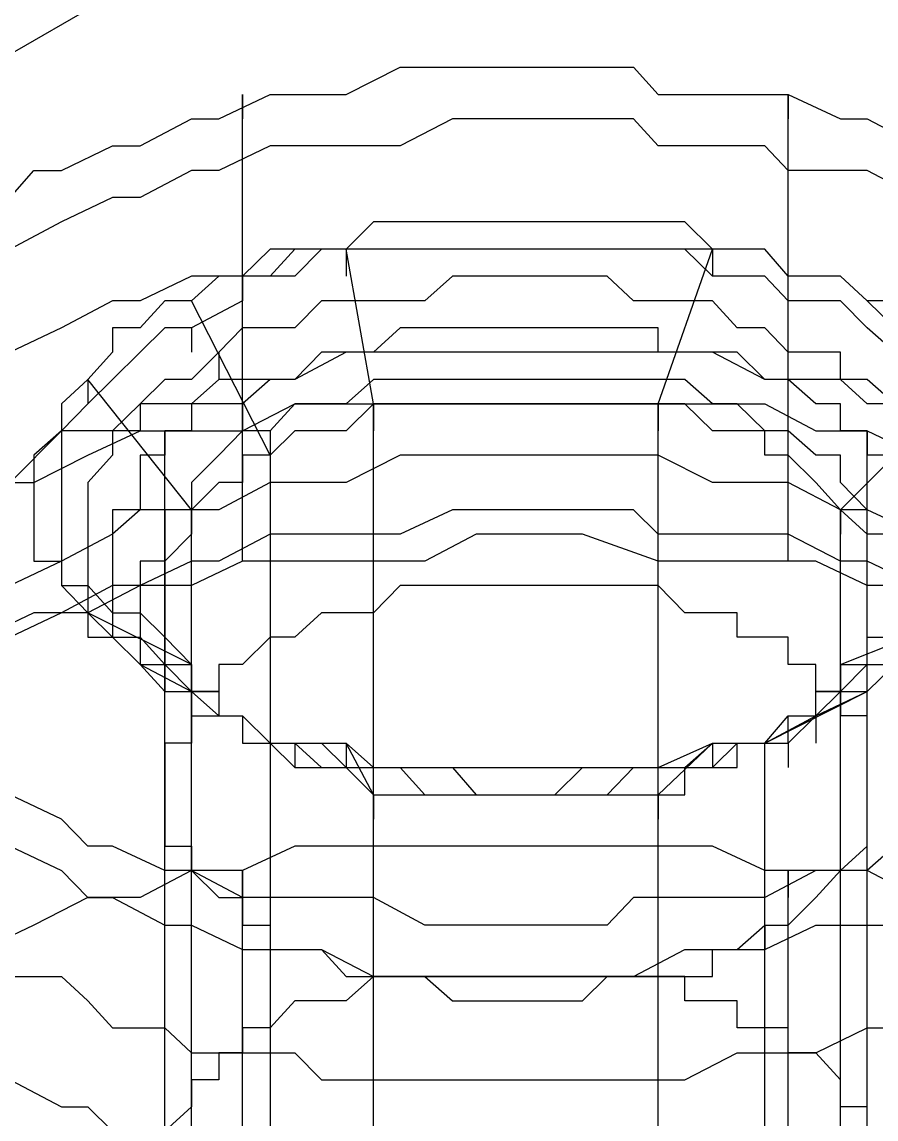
# Model space of a CAD drawing. Header units: millimetres. Extents: x 0 to 2112, y 8 to 1252.
# Drawn here: x 1452.03 to 1460.7, y 535.05 to 546.18 of the extents above; entities that cross this region are included whole.
import ezdxf

# ---------------------------------------------------------------- set-up
doc = ezdxf.new("R2010")
doc.units = ezdxf.units.MM
doc.layers.get('0').update_dxf_attribs({"linetype": 'CONTINUOUS'})

msp = doc.modelspace()

# ---------------------------------------------------------------- linework, layer by layer
at = {"color": 9}
for p, q in [((1445.29, 542.032), (1487.28, 566.279)), ((1445.29, 542.032), (1487.28, 566.279)), ((1455.32, 545.447), (1455.87, 545.723)), ((1455.32, 545.447), (1455.87, 545.723)), ((1455.87, 545.723), (1456.4, 545.723)), ((1455.87, 545.723), (1456.4, 545.723)), ((1456.4, 545.723), (1456.64, 545.723)), ((1456.4, 545.723), (1456.64, 545.723)), ((1456.64, 545.723), (1457.17, 545.723)), ((1456.64, 545.723), (1457.17, 545.723)), ((1457.17, 545.723), (1457.72, 545.723)), ((1457.17, 545.723), (1457.72, 545.723)), ((1457.72, 545.723), (1458.24, 545.723)), ((1457.72, 545.723), (1458.24, 545.723)), ((1458.24, 545.723), (1458.49, 545.447)), ((1458.24, 545.723), (1458.49, 545.447)), ((1454.03, 545.2), (1454.55, 545.447)), ((1454.03, 545.2), (1454.55, 545.447)), ((1454.27, 540.71), (1454.27, 545.447)), ((1454.27, 545.447), (1454.27, 545.2)), ((1454.55, 545.447), (1454.8, 545.447)), ((1454.55, 545.447), (1454.8, 545.447)), ((1454.8, 545.447), (1455.32, 545.447)), ((1454.8, 545.447), (1455.32, 545.447)), ((1458.49, 545.447), (1459.04, 545.447)), ((1458.49, 545.447), (1459.04, 545.447)), ((1459.04, 545.447), (1459.57, 545.447)), ((1459.04, 545.447), (1459.57, 545.447)), ((1459.57, 545.447), (1459.81, 545.447)), ((1459.57, 545.447), (1459.81, 545.447)), ((1459.81, 540.71), (1459.81, 545.447)), ((1459.81, 545.447), (1459.81, 545.2)), ((1459.81, 545.447), (1460.34, 545.2)), ((1459.81, 545.447), (1460.34, 545.2)), ((1453.23, 544.925), (1453.75, 545.2)), ((1453.23, 544.925), (1453.75, 545.2)), ((1453.75, 545.2), (1454.03, 545.2)), ((1453.75, 545.2), (1454.03, 545.2)), ((1456.4, 545.2), (1455.87, 544.925)), ((1456.64, 545.2), (1456.4, 545.2)), ((1457.17, 545.2), (1456.64, 545.2)), ((1457.72, 545.2), (1457.17, 545.2)), ((1458.24, 545.2), (1457.72, 545.2)), ((1458.49, 544.925), (1458.24, 545.2)), ((1460.34, 545.2), (1460.61, 545.2)), ((1460.34, 545.2), (1460.61, 545.2)), ((1460.61, 545.2), (1461.13, 544.925)), ((1460.61, 545.2), (1461.13, 544.925)), ((1452.43, 544.675), (1452.95, 544.925)), ((1452.43, 544.675), (1452.95, 544.925)), ((1452.95, 544.925), (1453.23, 544.925)), ((1452.95, 544.925), (1453.23, 544.925)), ((1454.55, 544.925), (1454.03, 544.675)), ((1454.8, 544.925), (1454.55, 544.925)), ((1455.32, 544.925), (1454.8, 544.925)), ((1455.87, 544.925), (1455.32, 544.925)), ((1459.04, 544.925), (1458.49, 544.925)), ((1459.57, 544.925), (1459.04, 544.925)), ((1459.81, 544.675), (1459.57, 544.925)), ((1451.91, 544.4), (1452.15, 544.675)), ((1451.91, 544.4), (1452.15, 544.675)), ((1452.15, 544.675), (1452.43, 544.675)), ((1452.15, 544.675), (1452.43, 544.675)), ((1453.75, 544.675), (1453.23, 544.4)), ((1454.03, 544.675), (1453.75, 544.675)), ((1460.34, 544.675), (1459.81, 544.675)), ((1460.61, 544.675), (1460.34, 544.675)), ((1461.13, 544.4), (1460.61, 544.675)), ((1452.95, 544.4), (1452.43, 544.153)), ((1453.23, 544.4), (1452.95, 544.4)), ((1452.43, 544.153), (1451.91, 543.877)), ((1455.6, 544.153), (1455.32, 543.877)), ((1455.6, 544.153), (1455.32, 543.877)), ((1455.87, 544.153), (1455.6, 544.153)), ((1455.87, 544.153), (1455.6, 544.153)), ((1456.12, 544.153), (1455.87, 544.153)), ((1456.12, 544.153), (1455.87, 544.153)), ((1456.4, 544.153), (1456.12, 544.153)), ((1456.4, 544.153), (1456.12, 544.153)), ((1456.64, 544.153), (1456.4, 544.153)), ((1456.64, 544.153), (1456.4, 544.153)), ((1456.92, 544.153), (1456.64, 544.153)), ((1456.92, 544.153), (1456.64, 544.153)), ((1457.17, 544.153), (1456.92, 544.153)), ((1457.17, 544.153), (1456.92, 544.153)), ((1457.72, 544.153), (1457.17, 544.153)), ((1457.72, 544.153), (1457.17, 544.153)), ((1457.97, 544.153), (1457.72, 544.153)), ((1457.97, 544.153), (1457.72, 544.153)), ((1458.24, 544.153), (1457.97, 544.153)), ((1458.24, 544.153), (1457.97, 544.153)), ((1458.49, 544.153), (1458.24, 544.153)), ((1458.49, 544.153), (1458.24, 544.153)), ((1458.76, 544.153), (1458.49, 544.153)), ((1458.76, 544.153), (1458.49, 544.153)), ((1459.04, 543.877), (1458.76, 544.153)), ((1459.04, 543.877), (1458.76, 544.153)), ((1454.55, 543.877), (1454.27, 543.602)), ((1454.55, 543.877), (1454.27, 543.602)), ((1454.8, 543.877), (1454.55, 543.602)), ((1454.8, 543.877), (1454.55, 543.877)), ((1454.8, 543.877), (1454.55, 543.877)), ((1455.32, 543.877), (1454.8, 543.877)), ((1455.07, 543.877), (1454.8, 543.877)), ((1455.07, 543.877), (1454.8, 543.602)), ((1455.07, 543.877), (1454.8, 543.877)), ((1455.32, 543.877), (1455.07, 543.877)), ((1455.32, 543.877), (1455.07, 543.877)), ((1455.32, 543.877), (1455.07, 543.877)), ((1455.87, 543.877), (1455.32, 543.877)), ((1455.6, 542.308), (1455.32, 543.877)), ((1455.32, 543.877), (1455.32, 543.602)), ((1455.6, 543.877), (1455.32, 543.877)), ((1456.12, 543.877), (1455.6, 543.877)), ((1456.4, 543.877), (1455.87, 543.877)), ((1456.4, 543.877), (1456.12, 543.877)), ((1456.64, 543.877), (1456.4, 543.877)), ((1456.64, 543.877), (1456.4, 543.877)), ((1457.17, 543.877), (1456.64, 543.877)), ((1456.92, 543.877), (1456.64, 543.877)), ((1457.17, 543.877), (1456.92, 543.877)), ((1457.72, 543.877), (1457.17, 543.877)), ((1457.44, 543.877), (1457.17, 543.877)), ((1457.72, 543.877), (1457.44, 543.877)), ((1458.24, 543.877), (1457.72, 543.877)), ((1457.97, 543.877), (1457.72, 543.877)), ((1458.24, 543.877), (1457.97, 543.877)), ((1458.49, 543.877), (1458.24, 543.877)), ((1458.49, 543.877), (1458.24, 543.877)), ((1459.04, 543.877), (1458.49, 543.877)), ((1458.49, 542.308), (1459.04, 543.877)), ((1458.76, 543.877), (1458.49, 543.877)), ((1459.04, 543.602), (1458.76, 543.877)), ((1459.57, 543.877), (1459.04, 543.877)), ((1459.29, 543.877), (1459.04, 543.877)), ((1459.04, 543.877), (1459.04, 543.602)), ((1459.29, 543.877), (1459.04, 543.877)), ((1459.57, 543.877), (1459.29, 543.877)), ((1459.57, 543.877), (1459.29, 543.877)), ((1459.81, 543.602), (1459.57, 543.877)), ((1459.81, 543.602), (1459.57, 543.877)), ((1459.81, 543.602), (1459.57, 543.877)), ((1453.75, 543.602), (1453.23, 543.352)), ((1454.03, 543.602), (1453.75, 543.602)), ((1454.03, 543.602), (1453.75, 543.352)), ((1454.03, 543.602), (1453.75, 543.352)), ((1454.55, 543.602), (1454.03, 543.602)), ((1454.27, 543.602), (1454.03, 543.602)), ((1454.27, 543.602), (1454.03, 543.602)), ((1454.55, 543.602), (1454.27, 543.602)), ((1454.27, 543.602), (1454.27, 543.352)), ((1454.8, 543.602), (1454.55, 543.602)), ((1456.4, 543.602), (1456.12, 543.352)), ((1456.64, 543.602), (1456.4, 543.602)), ((1456.92, 543.602), (1456.64, 543.602)), ((1457.17, 543.602), (1456.92, 543.602)), ((1457.44, 543.602), (1457.17, 543.602)), ((1457.72, 543.602), (1457.44, 543.602)), ((1457.97, 543.602), (1457.72, 543.602)), ((1458.24, 543.352), (1457.97, 543.602)), ((1459.29, 543.602), (1459.04, 543.602)), ((1459.57, 543.602), (1459.29, 543.602)), ((1459.81, 543.352), (1459.57, 543.602)), ((1460.34, 543.602), (1459.81, 543.602)), ((1460.09, 543.602), (1459.81, 543.602)), ((1460.09, 543.602), (1459.81, 543.602)), ((1460.34, 543.602), (1460.09, 543.602)), ((1460.34, 543.602), (1460.09, 543.602)), ((1460.61, 543.352), (1460.34, 543.602)), ((1460.61, 543.352), (1460.34, 543.602)), ((1460.61, 543.352), (1460.34, 543.602)), ((1452.95, 543.352), (1452.43, 543.077)), ((1453.23, 543.352), (1452.95, 543.352)), ((1453.48, 543.352), (1453.23, 543.077)), ((1453.48, 543.352), (1453.23, 543.077)), ((1453.75, 543.352), (1453.48, 543.352)), ((1453.75, 543.352), (1453.48, 543.352)), ((1454.55, 541.786), (1453.75, 543.352)), ((1454.27, 543.352), (1453.75, 543.077)), ((1454.55, 541.786), (1453.75, 543.352)), ((1455.07, 543.352), (1454.8, 543.077)), ((1455.32, 543.352), (1455.07, 543.352)), ((1455.6, 543.352), (1455.32, 543.352)), ((1455.87, 543.352), (1455.6, 543.352)), ((1456.12, 543.352), (1455.87, 543.352)), ((1458.49, 543.352), (1458.24, 543.352)), ((1458.76, 543.352), (1458.49, 543.352)), ((1459.04, 543.352), (1458.76, 543.352)), ((1459.29, 543.077), (1459.04, 543.352)), ((1460.09, 543.352), (1459.81, 543.352)), ((1460.34, 543.352), (1460.09, 543.352)), ((1460.61, 543.077), (1460.34, 543.352)), ((1461.13, 543.352), (1460.61, 543.352)), ((1460.89, 543.077), (1460.61, 543.352)), ((1460.89, 543.077), (1460.61, 543.352)), ((1452.43, 543.077), (1451.91, 542.83)), ((1453.23, 543.077), (1452.95, 543.077)), ((1452.95, 543.077), (1452.95, 542.83)), ((1453.23, 543.077), (1452.95, 543.077)), ((1452.95, 543.077), (1452.95, 542.83)), ((1453.48, 543.077), (1453.23, 542.83)), ((1453.75, 543.077), (1453.48, 543.077)), ((1453.75, 543.077), (1453.75, 542.83)), ((1454.27, 543.077), (1454.03, 542.83)), ((1454.55, 543.077), (1454.27, 543.077)), ((1454.8, 543.077), (1454.55, 543.077)), ((1455.87, 543.077), (1455.6, 542.83)), ((1456.12, 543.077), (1455.87, 543.077)), ((1456.4, 543.077), (1456.12, 543.077)), ((1456.64, 543.077), (1456.4, 543.077)), ((1456.92, 543.077), (1456.64, 543.077)), ((1457.17, 543.077), (1456.92, 543.077)), ((1457.44, 543.077), (1457.17, 543.077)), ((1457.72, 543.077), (1457.44, 543.077)), ((1457.97, 543.077), (1457.72, 543.077)), ((1458.24, 543.077), (1457.97, 543.077)), ((1458.49, 543.077), (1458.24, 543.077)), ((1458.49, 542.83), (1458.49, 543.077)), ((1459.57, 543.077), (1459.29, 543.077)), ((1459.81, 542.83), (1459.57, 543.077)), ((1459.57, 543.077), (1459.57, 543.077)), ((1460.89, 542.83), (1460.61, 543.077)), ((1460.61, 543.077), (1460.61, 543.077)), ((1452.95, 542.83), (1452.7, 542.555)), ((1452.95, 542.83), (1452.7, 542.555)), ((1453.23, 542.83), (1452.95, 542.555)), ((1453.23, 542.83), (1453.23, 542.83)), ((1454.03, 542.83), (1453.75, 542.555)), ((1454.03, 542.83), (1454.03, 542.555)), ((1455.32, 542.83), (1454.8, 542.555)), ((1455.07, 542.83), (1454.8, 542.555)), ((1455.32, 542.83), (1455.07, 542.83)), ((1455.07, 542.83), (1455.07, 542.83)), ((1455.87, 542.83), (1455.32, 542.83)), ((1455.6, 542.83), (1455.32, 542.83)), ((1456.4, 542.83), (1455.87, 542.83)), ((1456.64, 542.83), (1456.4, 542.83)), ((1457.17, 542.83), (1456.64, 542.83)), ((1457.72, 542.83), (1457.17, 542.83)), ((1458.24, 542.83), (1457.72, 542.83)), ((1458.49, 542.83), (1458.24, 542.83)), ((1459.04, 542.83), (1458.49, 542.83)), ((1458.76, 542.83), (1458.49, 542.83)), ((1459.04, 542.83), (1458.76, 542.83)), ((1459.57, 542.555), (1459.04, 542.83)), ((1459.29, 542.83), (1459.04, 542.83)), ((1459.57, 542.555), (1459.29, 542.83)), ((1460.09, 542.83), (1459.81, 542.83)), ((1460.34, 542.83), (1460.09, 542.83)), ((1460.34, 542.555), (1460.34, 542.83)), ((1452.7, 542.555), (1452.43, 542.308)), ((1452.7, 542.555), (1452.43, 542.308)), ((1452.7, 542.555), (1452.7, 542.555)), ((1453.75, 541.232), (1452.7, 542.555)), ((1452.7, 542.555), (1452.7, 542.308)), ((1452.95, 542.555), (1452.7, 542.308)), ((1452.7, 542.555), (1452.7, 542.555)), ((1452.95, 542.555), (1452.95, 542.555)), ((1453.48, 542.555), (1453.23, 542.308)), ((1453.75, 542.555), (1453.48, 542.555)), ((1453.48, 542.555), (1453.48, 542.555)), ((1454.03, 542.555), (1453.75, 542.308)), ((1454.55, 542.555), (1454.03, 542.555)), ((1454.55, 542.555), (1454.27, 542.308)), ((1454.8, 542.555), (1454.55, 542.555)), ((1454.8, 542.555), (1454.55, 542.555)), ((1455.6, 542.555), (1455.32, 542.308)), ((1455.87, 542.555), (1455.6, 542.555)), ((1456.12, 542.555), (1455.87, 542.555)), ((1455.87, 542.555), (1455.87, 542.555)), ((1456.4, 542.555), (1456.12, 542.555)), ((1456.64, 542.555), (1456.4, 542.555)), ((1456.92, 542.555), (1456.64, 542.555)), ((1457.17, 542.555), (1456.92, 542.555)), ((1457.44, 542.555), (1457.17, 542.555)), ((1457.72, 542.555), (1457.44, 542.555)), ((1457.97, 542.555), (1457.72, 542.555)), ((1457.72, 542.555), (1457.72, 542.555)), ((1458.24, 542.555), (1457.97, 542.555)), ((1458.49, 542.555), (1458.24, 542.555)), ((1458.76, 542.555), (1458.49, 542.555)), ((1459.04, 542.308), (1458.76, 542.555)), ((1459.81, 542.555), (1459.57, 542.555)), ((1459.81, 542.555), (1459.57, 542.555)), ((1460.34, 542.555), (1459.81, 542.555)), ((1460.09, 542.308), (1459.81, 542.555)), ((1459.81, 542.555), (1459.81, 542.555)), ((1460.61, 542.308), (1460.34, 542.555)), ((1460.34, 541.232), (1461.66, 542.555)), ((1460.61, 542.555), (1460.34, 542.555)), ((1460.89, 542.308), (1460.61, 542.555)), ((1452.43, 542.308), (1452.43, 542.308)), ((1452.43, 542.308), (1452.43, 542.032)), ((1452.7, 542.308), (1452.43, 542.032)), ((1452.43, 542.308), (1452.43, 542.308)), ((1452.43, 542.308), (1452.43, 542.032)), ((1452.7, 542.308), (1452.7, 542.308)), ((1453.23, 542.308), (1452.95, 542.032)), ((1453.75, 542.308), (1453.23, 542.308)), ((1453.23, 542.308), (1453.23, 542.032)), ((1454.03, 542.308), (1453.75, 542.308)), ((1453.75, 542.308), (1453.75, 542.032)), ((1454.27, 542.308), (1454.03, 542.308)), ((1454.27, 542.032), (1454.8, 542.308)), ((1454.27, 542.032), (1454.8, 542.308)), ((1454.27, 542.308), (1454.27, 542.032)), ((1454.8, 542.308), (1454.55, 542.032)), ((1454.8, 542.308), (1455.6, 542.308)), ((1454.8, 542.308), (1455.6, 542.308)), ((1455.07, 542.308), (1454.8, 542.308)), ((1455.32, 542.308), (1455.07, 542.308)), ((1455.07, 542.308), (1455.07, 542.308)), ((1455.6, 542.308), (1455.32, 542.032)), ((1455.6, 542.308), (1455.32, 542.032)), ((1455.6, 542.308), (1456.12, 542.308)), ((1455.6, 542.308), (1456.12, 542.308)), ((1455.87, 542.308), (1455.6, 542.308)), ((1455.6, 542.308), (1455.6, 542.308)), ((1455.6, 526.768), (1455.6, 542.308)), ((1455.6, 542.308), (1455.6, 542.032)), ((1455.87, 542.308), (1455.6, 542.308)), ((1455.6, 542.308), (1455.6, 542.308)), ((1456.12, 542.308), (1455.87, 542.308)), ((1456.12, 542.308), (1455.87, 542.308)), ((1456.12, 542.308), (1456.64, 542.308)), ((1456.12, 542.308), (1456.64, 542.308)), ((1456.4, 542.308), (1456.12, 542.308)), ((1456.4, 542.308), (1456.12, 542.308)), ((1456.64, 542.308), (1456.4, 542.308)), ((1456.64, 542.308), (1456.4, 542.308)), ((1456.64, 542.308), (1457.17, 542.308)), ((1456.64, 542.308), (1457.17, 542.308)), ((1456.92, 542.308), (1456.64, 542.308)), ((1456.92, 542.308), (1456.64, 542.308)), ((1457.17, 542.308), (1456.92, 542.308)), ((1456.92, 542.308), (1456.92, 542.308)), ((1457.17, 542.308), (1456.92, 542.308)), ((1456.92, 542.308), (1456.92, 542.308)), ((1457.17, 542.308), (1457.72, 542.308)), ((1457.17, 542.308), (1457.72, 542.308)), ((1457.44, 542.308), (1457.17, 542.308)), ((1457.44, 542.308), (1457.17, 542.308)), ((1457.72, 542.308), (1457.44, 542.308)), ((1457.72, 542.308), (1457.44, 542.308)), ((1457.72, 542.308), (1458.49, 542.308)), ((1457.72, 542.308), (1458.49, 542.308)), ((1457.97, 542.308), (1457.72, 542.308)), ((1457.97, 542.308), (1457.72, 542.308)), ((1458.24, 542.308), (1457.97, 542.308)), ((1458.24, 542.308), (1457.97, 542.308)), ((1458.49, 542.308), (1458.24, 542.308)), ((1458.24, 542.308), (1458.24, 542.308)), ((1458.49, 542.308), (1458.24, 542.308)), ((1458.24, 542.308), (1458.24, 542.308)), ((1458.49, 542.308), (1459.04, 542.308)), ((1458.49, 542.308), (1459.04, 542.308)), ((1458.76, 542.308), (1458.49, 542.308)), ((1458.49, 526.768), (1458.49, 542.308)), ((1458.49, 542.308), (1458.49, 542.032)), ((1458.76, 542.308), (1458.49, 542.308)), ((1459.04, 542.032), (1458.76, 542.308)), ((1459.04, 542.032), (1458.76, 542.308)), ((1459.04, 542.308), (1459.57, 542.308)), ((1459.04, 542.308), (1459.57, 542.308)), ((1459.29, 542.308), (1459.04, 542.308)), ((1459.04, 542.308), (1459.04, 542.308)), ((1459.57, 542.032), (1459.29, 542.308)), ((1459.57, 542.308), (1460.09, 542.032)), ((1459.57, 542.308), (1460.09, 542.032)), ((1460.34, 542.308), (1460.09, 542.308)), ((1460.34, 542.032), (1460.34, 542.308)), ((1461.13, 542.308), (1460.61, 542.308)), ((1452.43, 542.032), (1451.91, 541.507)), ((1452.43, 542.032), (1452.15, 541.786)), ((1452.43, 542.032), (1452.15, 541.786)), ((1452.95, 542.032), (1452.43, 542.032)), ((1452.43, 542.032), (1452.43, 541.786)), ((1452.7, 541.786), (1453.23, 542.032)), ((1452.7, 541.786), (1453.23, 542.032)), ((1453.23, 542.032), (1452.95, 542.032)), ((1452.95, 542.032), (1452.95, 541.786)), ((1453.23, 542.032), (1453.75, 542.032)), ((1453.23, 542.032), (1453.75, 542.032)), ((1453.48, 529.907), (1453.48, 542.032)), ((1453.48, 542.032), (1453.48, 541.786)), ((1453.75, 542.032), (1453.48, 542.032)), ((1453.48, 542.032), (1453.48, 541.786)), ((1453.75, 542.032), (1454.27, 542.032)), ((1453.75, 542.032), (1454.27, 542.032)), ((1454.27, 542.032), (1454.03, 541.786)), ((1454.55, 542.032), (1454.27, 542.032)), ((1454.55, 542.032), (1454.55, 541.786)), ((1454.8, 542.032), (1454.55, 541.786)), ((1454.8, 542.032), (1454.55, 541.786)), ((1455.07, 542.032), (1454.8, 542.032)), ((1455.07, 542.032), (1454.8, 542.032)), ((1455.32, 542.032), (1455.07, 542.032)), ((1455.07, 542.032), (1455.07, 542.032)), ((1455.32, 542.032), (1455.07, 542.032)), ((1455.07, 542.032), (1455.07, 542.032)), ((1459.29, 542.032), (1459.04, 542.032)), ((1459.04, 542.032), (1459.04, 542.032)), ((1459.29, 542.032), (1459.04, 542.032)), ((1459.04, 542.032), (1459.04, 542.032)), ((1459.57, 542.032), (1459.29, 542.032)), ((1459.57, 542.032), (1459.29, 542.032)), ((1459.81, 542.032), (1459.57, 542.032)), ((1459.57, 542.032), (1459.57, 542.032)), ((1459.57, 541.786), (1459.57, 542.032)), ((1459.57, 541.786), (1459.57, 542.032)), ((1460.09, 541.786), (1459.81, 542.032)), ((1460.09, 542.032), (1460.61, 542.032)), ((1460.09, 542.032), (1460.61, 542.032)), ((1460.61, 542.032), (1460.34, 542.032)), ((1460.61, 529.907), (1460.61, 542.032)), ((1460.61, 542.032), (1460.61, 541.786)), ((1460.61, 542.032), (1461.13, 541.786)), ((1460.61, 542.032), (1461.13, 541.786)), ((1460.61, 541.786), (1460.61, 542.032)), ((1452.15, 541.507), (1452.7, 541.786)), ((1452.15, 541.507), (1452.7, 541.786)), ((1452.15, 541.786), (1452.15, 541.786)), ((1452.15, 541.786), (1452.15, 541.507)), ((1452.15, 541.786), (1452.15, 541.786)), ((1452.15, 541.786), (1452.15, 541.507)), ((1452.43, 541.786), (1452.43, 541.786)), ((1452.43, 541.786), (1452.43, 541.507)), ((1452.95, 541.786), (1452.7, 541.507)), ((1452.95, 541.786), (1452.95, 541.786)), ((1453.48, 541.786), (1453.23, 541.786)), ((1453.23, 541.786), (1453.23, 541.507)), ((1454.03, 541.786), (1453.75, 541.507)), ((1454.03, 541.786), (1454.03, 541.786)), ((1454.55, 541.786), (1454.27, 541.786)), ((1454.27, 541.786), (1454.27, 541.507)), ((1454.55, 541.786), (1454.27, 541.786)), ((1454.27, 541.786), (1454.27, 541.507)), ((1454.55, 541.786), (1454.55, 526.217)), ((1454.55, 541.786), (1454.55, 526.217)), ((1455.87, 541.786), (1455.32, 541.507)), ((1456.4, 541.786), (1455.87, 541.786)), ((1456.64, 541.786), (1456.4, 541.786)), ((1457.17, 541.786), (1456.64, 541.786)), ((1457.72, 541.786), (1457.17, 541.786)), ((1458.24, 541.786), (1457.72, 541.786)), ((1458.49, 541.786), (1458.24, 541.786)), ((1459.04, 541.507), (1458.49, 541.786)), ((1459.81, 541.786), (1459.57, 541.786)), ((1459.81, 541.786), (1459.57, 541.786)), ((1460.09, 541.507), (1459.81, 541.786)), ((1460.09, 541.507), (1459.81, 541.786)), ((1460.34, 541.786), (1460.09, 541.786)), ((1460.09, 541.786), (1460.09, 541.786)), ((1460.34, 541.507), (1460.34, 541.786)), ((1460.89, 541.786), (1460.61, 541.786)), ((1451.63, 541.507), (1452.15, 541.507)), ((1451.63, 541.507), (1452.15, 541.507)), ((1452.15, 541.507), (1452.15, 541.232)), ((1452.15, 541.507), (1452.15, 541.232)), ((1452.43, 541.507), (1452.43, 541.507)), ((1452.43, 541.507), (1452.43, 541.232)), ((1452.7, 541.507), (1452.7, 541.507)), ((1452.7, 541.507), (1452.7, 541.232)), ((1453.23, 541.507), (1453.23, 541.507)), ((1453.23, 541.507), (1453.23, 541.232)), ((1453.75, 541.507), (1453.75, 541.507)), ((1453.75, 541.507), (1453.75, 541.232)), ((1454.03, 541.507), (1453.75, 541.232)), ((1454.03, 541.507), (1453.75, 541.232)), ((1454.55, 541.507), (1454.03, 541.232)), ((1454.27, 541.507), (1454.03, 541.507)), ((1454.03, 541.507), (1454.03, 541.507)), ((1454.27, 541.507), (1454.03, 541.507)), ((1454.03, 541.507), (1454.03, 541.507)), ((1454.8, 541.507), (1454.55, 541.507)), ((1455.32, 541.507), (1454.8, 541.507)), ((1459.57, 541.507), (1459.04, 541.507)), ((1459.81, 541.507), (1459.57, 541.507)), ((1460.34, 541.232), (1459.81, 541.507)), ((1460.34, 541.232), (1460.09, 541.507)), ((1460.09, 541.507), (1460.09, 541.507)), ((1460.34, 541.232), (1460.09, 541.507)), ((1460.09, 541.507), (1460.09, 541.507)), ((1460.61, 541.232), (1460.34, 541.507)), ((1460.34, 541.507), (1460.34, 541.507)), ((1452.15, 541.232), (1452.15, 541.232)), ((1452.15, 541.232), (1452.15, 540.985)), ((1452.15, 541.232), (1452.15, 541.232)), ((1452.15, 541.232), (1452.15, 540.985)), ((1452.43, 541.232), (1452.43, 540.985)), ((1452.7, 541.232), (1452.7, 541.232)), ((1452.7, 541.232), (1452.7, 540.985)), ((1453.23, 541.232), (1452.95, 540.985)), ((1453.23, 541.232), (1452.95, 541.232)), ((1452.95, 541.232), (1452.95, 540.985)), ((1453.75, 541.232), (1453.23, 541.232)), ((1453.75, 541.232), (1453.48, 541.232)), ((1453.48, 541.232), (1453.48, 540.985)), ((1454.03, 541.232), (1453.75, 541.232)), ((1453.75, 541.232), (1453.75, 541.232)), ((1453.75, 541.232), (1453.75, 540.985)), ((1453.75, 525.445), (1453.75, 541.232)), ((1453.75, 541.232), (1453.75, 540.985)), ((1453.75, 541.232), (1453.75, 541.232)), ((1453.75, 541.232), (1453.75, 540.985)), ((1456.4, 541.232), (1455.87, 540.985)), ((1456.4, 541.232), (1455.87, 540.985)), ((1456.64, 541.232), (1456.4, 541.232)), ((1456.64, 541.232), (1456.4, 541.232)), ((1457.17, 541.232), (1456.64, 541.232)), ((1457.17, 541.232), (1456.64, 541.232)), ((1457.72, 541.232), (1457.17, 541.232)), ((1457.72, 541.232), (1457.17, 541.232)), ((1458.24, 541.232), (1457.72, 541.232)), ((1458.24, 541.232), (1457.72, 541.232)), ((1458.49, 540.985), (1458.24, 541.232)), ((1458.49, 540.985), (1458.24, 541.232)), ((1460.61, 541.232), (1460.34, 541.232)), ((1460.61, 540.985), (1460.34, 541.232)), ((1460.34, 541.232), (1460.34, 541.232)), ((1460.34, 541.232), (1460.34, 541.232)), ((1460.34, 525.445), (1460.34, 541.232)), ((1460.34, 541.232), (1460.34, 540.985)), ((1460.61, 540.985), (1460.34, 541.232)), ((1460.34, 541.232), (1460.34, 541.232)), ((1460.34, 541.232), (1460.34, 541.232)), ((1461.13, 540.985), (1460.61, 541.232)), ((1460.61, 540.985), (1460.61, 541.232)), ((1460.61, 541.232), (1460.61, 541.232)), ((1452.15, 540.985), (1452.15, 540.71)), ((1452.15, 540.985), (1452.15, 540.71)), ((1452.95, 540.985), (1452.43, 540.71)), ((1452.43, 540.985), (1452.43, 540.985)), ((1452.43, 540.985), (1452.43, 540.71)), ((1452.7, 540.985), (1452.7, 540.71)), ((1452.95, 540.985), (1452.95, 540.71)), ((1453.48, 540.985), (1453.48, 540.985)), ((1453.48, 540.985), (1453.48, 540.71)), ((1453.75, 540.985), (1453.48, 540.71)), ((1453.75, 540.985), (1453.48, 540.71)), ((1453.75, 540.985), (1453.75, 540.985)), ((1453.75, 540.985), (1453.75, 540.985)), ((1454.55, 540.985), (1454.03, 540.71)), ((1454.55, 540.985), (1454.03, 540.71)), ((1454.8, 540.985), (1454.55, 540.985)), ((1454.8, 540.985), (1454.55, 540.985)), ((1455.32, 540.985), (1454.8, 540.985)), ((1455.32, 540.985), (1454.8, 540.985)), ((1455.87, 540.985), (1455.32, 540.985)), ((1455.87, 540.985), (1455.32, 540.985)), ((1456.64, 540.985), (1456.12, 540.71)), ((1457.17, 540.985), (1456.64, 540.985)), ((1457.72, 540.985), (1457.17, 540.985)), ((1458.49, 540.71), (1457.72, 540.985)), ((1459.04, 540.985), (1458.49, 540.985)), ((1459.04, 540.985), (1458.49, 540.985)), ((1459.57, 540.985), (1459.04, 540.985)), ((1459.57, 540.985), (1459.04, 540.985)), ((1459.81, 540.985), (1459.57, 540.985)), ((1459.81, 540.985), (1459.57, 540.985)), ((1460.34, 540.71), (1459.81, 540.985)), ((1460.34, 540.71), (1459.81, 540.985)), ((1460.89, 540.985), (1460.61, 540.985)), ((1460.61, 540.71), (1460.61, 540.985)), ((1460.61, 540.985), (1460.61, 540.985)), ((1460.61, 540.71), (1460.61, 540.985)), ((1460.61, 540.985), (1460.61, 540.985)), ((1452.43, 540.71), (1451.91, 540.463)), ((1452.15, 540.71), (1452.43, 540.71)), ((1452.15, 540.71), (1452.43, 540.71)), ((1452.43, 540.71), (1452.43, 540.463)), ((1452.43, 540.71), (1452.43, 540.463)), ((1452.43, 540.71), (1452.43, 540.463)), ((1452.7, 540.71), (1452.7, 540.71)), ((1452.7, 540.71), (1452.7, 540.463)), ((1452.95, 540.71), (1452.95, 540.71)), ((1452.95, 540.71), (1452.95, 540.463)), ((1453.75, 540.71), (1453.23, 540.463)), ((1453.75, 540.71), (1453.23, 540.463)), ((1453.48, 540.71), (1453.23, 540.71)), ((1453.23, 540.71), (1453.23, 540.463)), ((1453.48, 540.71), (1453.48, 540.71)), ((1453.48, 540.71), (1453.48, 540.463)), ((1453.48, 540.71), (1453.48, 540.71)), ((1453.48, 540.71), (1453.48, 540.463)), ((1454.27, 540.71), (1453.75, 540.463)), ((1454.03, 540.71), (1453.75, 540.71)), ((1454.03, 540.71), (1453.75, 540.71)), ((1454.8, 540.71), (1454.27, 540.71)), ((1455.6, 540.71), (1454.8, 540.71)), ((1456.12, 540.71), (1455.6, 540.71)), ((1459.04, 540.71), (1458.49, 540.71)), ((1459.57, 540.71), (1459.04, 540.71)), ((1460.09, 540.71), (1459.57, 540.71)), ((1460.61, 540.463), (1460.09, 540.71)), ((1460.61, 540.71), (1460.34, 540.71)), ((1460.61, 540.71), (1460.34, 540.71)), ((1461.13, 540.463), (1460.61, 540.71)), ((1461.13, 540.463), (1460.61, 540.71)), ((1460.61, 540.463), (1460.61, 540.71)), ((1460.61, 540.71), (1460.61, 540.71)), ((1460.61, 540.463), (1460.61, 540.71)), ((1460.61, 540.71), (1460.61, 540.71)), ((1452.95, 540.463), (1452.43, 540.184)), ((1452.95, 540.463), (1452.43, 540.184)), ((1452.43, 540.463), (1452.43, 540.463)), ((1452.43, 540.463), (1452.7, 540.184)), ((1452.43, 540.463), (1452.7, 540.463)), ((1452.43, 540.463), (1452.43, 540.463)), ((1452.43, 540.463), (1452.7, 540.184)), ((1453.23, 540.463), (1452.7, 540.184)), ((1452.7, 540.463), (1452.7, 540.463)), ((1452.7, 540.463), (1452.95, 540.184)), ((1452.7, 540.463), (1452.7, 540.184)), ((1453.23, 540.463), (1452.95, 540.463)), ((1453.23, 540.463), (1452.95, 540.463)), ((1452.95, 540.463), (1452.95, 540.463)), ((1452.95, 540.463), (1452.95, 540.184)), ((1453.75, 540.463), (1453.23, 540.463)), ((1453.23, 540.463), (1453.23, 540.463)), ((1453.23, 540.463), (1453.23, 540.184)), ((1453.48, 540.463), (1453.48, 540.463)), ((1453.48, 540.463), (1453.48, 540.184)), ((1453.48, 540.463), (1453.48, 540.463)), ((1453.48, 540.463), (1453.48, 540.184)), ((1455.87, 540.463), (1455.6, 540.184)), ((1456.12, 540.463), (1455.87, 540.463)), ((1456.4, 540.463), (1456.12, 540.463)), ((1456.12, 540.463), (1456.12, 540.463)), ((1456.64, 540.463), (1456.4, 540.463)), ((1456.92, 540.463), (1456.64, 540.463)), ((1457.17, 540.463), (1456.92, 540.463)), ((1457.44, 540.463), (1457.17, 540.463)), ((1457.72, 540.463), (1457.44, 540.463)), ((1457.44, 540.463), (1457.44, 540.463)), ((1457.97, 540.463), (1457.72, 540.463)), ((1458.24, 540.463), (1457.97, 540.463)), ((1458.49, 540.463), (1458.24, 540.463)), ((1458.76, 540.184), (1458.49, 540.463)), ((1461.13, 540.463), (1460.61, 540.463)), ((1460.61, 540.184), (1460.61, 540.463)), ((1460.61, 540.463), (1460.61, 540.463)), ((1460.61, 540.184), (1460.61, 540.463)), ((1460.61, 540.463), (1460.61, 540.463)), ((1452.15, 540.184), (1451.63, 539.937)), ((1452.43, 540.184), (1451.91, 539.937)), ((1452.43, 540.184), (1451.91, 539.937)), ((1452.7, 540.184), (1452.15, 540.184)), ((1452.7, 540.184), (1452.7, 539.937)), ((1453.75, 539.662), (1452.7, 540.184)), ((1452.7, 540.184), (1452.7, 539.937)), ((1452.7, 540.184), (1452.7, 540.184)), ((1452.7, 540.184), (1452.95, 539.937)), ((1452.7, 540.184), (1452.7, 539.937)), ((1452.95, 540.184), (1453.23, 540.184)), ((1452.95, 540.184), (1452.95, 539.937)), ((1453.23, 540.184), (1453.23, 540.184)), ((1453.23, 540.184), (1453.48, 539.937)), ((1453.23, 540.184), (1453.23, 539.937)), ((1453.48, 540.184), (1453.48, 540.184)), ((1453.48, 540.184), (1453.48, 540.184)), ((1453.48, 540.184), (1453.48, 539.937)), ((1453.48, 540.184), (1453.48, 540.184)), ((1453.48, 540.184), (1453.48, 540.184)), ((1453.48, 540.184), (1453.48, 539.937)), ((1455.07, 540.184), (1454.8, 539.937)), ((1455.32, 540.184), (1455.07, 540.184)), ((1455.6, 540.184), (1455.32, 540.184)), ((1455.32, 540.184), (1455.32, 540.184)), ((1459.04, 540.184), (1458.76, 540.184)), ((1458.76, 540.184), (1458.76, 540.184)), ((1459.29, 540.184), (1459.04, 540.184)), ((1459.29, 539.937), (1459.29, 540.184)), ((1460.34, 539.662), (1461.66, 540.184)), ((1460.61, 539.937), (1460.61, 540.184)), ((1460.61, 540.184), (1460.61, 540.184)), ((1460.61, 539.937), (1460.61, 540.184)), ((1460.61, 540.184), (1460.61, 540.184)), ((1452.7, 539.937), (1452.95, 539.937)), ((1452.7, 539.937), (1452.95, 539.937)), ((1452.95, 539.937), (1453.23, 539.662)), ((1452.95, 539.937), (1453.23, 539.937)), ((1452.95, 539.937), (1453.23, 539.662)), ((1452.95, 539.937), (1453.23, 539.662)), ((1453.23, 539.937), (1453.23, 539.937)), ((1453.23, 539.937), (1453.48, 539.662)), ((1453.23, 539.937), (1453.23, 539.662)), ((1453.48, 539.937), (1453.48, 539.937)), ((1453.48, 539.937), (1453.48, 539.662)), ((1453.48, 539.937), (1453.48, 539.937)), ((1453.48, 539.937), (1453.75, 539.662)), ((1453.48, 539.937), (1453.48, 539.937)), ((1453.48, 539.937), (1453.75, 539.662)), ((1454.55, 539.937), (1454.27, 539.662)), ((1454.8, 539.937), (1454.55, 539.937)), ((1454.55, 539.937), (1454.55, 539.662)), ((1459.57, 539.937), (1459.29, 539.937)), ((1459.81, 539.937), (1459.57, 539.937)), ((1459.81, 539.662), (1459.81, 539.937)), ((1460.61, 539.662), (1460.61, 539.937)), ((1460.61, 539.937), (1460.89, 539.937)), ((1460.61, 539.662), (1460.61, 539.937)), ((1460.61, 539.937), (1460.61, 539.937)), ((1460.61, 539.662), (1460.61, 539.937)), ((1460.61, 539.937), (1460.61, 539.937)), ((1453.23, 539.662), (1453.23, 539.662)), ((1453.23, 539.662), (1453.75, 539.387)), ((1453.23, 539.662), (1453.48, 539.662)), ((1453.23, 539.662), (1453.23, 539.662)), ((1453.23, 539.662), (1453.48, 539.387)), ((1453.23, 539.662), (1453.23, 539.662)), ((1453.23, 539.662), (1453.75, 539.387)), ((1453.48, 539.662), (1453.48, 539.662)), ((1453.48, 539.662), (1453.75, 539.662)), ((1453.48, 539.662), (1453.48, 539.662)), ((1453.48, 539.662), (1453.75, 539.387)), ((1453.48, 539.662), (1453.48, 539.387)), ((1453.75, 539.662), (1453.75, 539.387)), ((1453.75, 539.662), (1453.75, 539.662)), ((1453.75, 539.662), (1453.75, 539.387)), ((1453.75, 523.847), (1453.75, 539.662)), ((1453.75, 539.662), (1453.75, 539.387)), ((1453.75, 539.662), (1453.75, 539.662)), ((1453.75, 539.662), (1453.75, 539.387)), ((1454.27, 539.662), (1454.03, 539.662)), ((1454.03, 539.662), (1454.03, 539.387)), ((1454.27, 539.662), (1454.27, 539.662)), ((1460.09, 539.662), (1459.81, 539.662)), ((1460.09, 539.387), (1460.09, 539.662)), ((1460.34, 539.387), (1460.61, 539.662)), ((1460.34, 539.387), (1460.34, 539.662)), ((1460.34, 539.662), (1460.61, 539.662)), ((1460.34, 523.847), (1460.34, 539.662)), ((1460.34, 539.662), (1460.34, 539.387)), ((1460.34, 539.387), (1460.34, 539.662)), ((1460.34, 539.662), (1460.61, 539.662)), ((1460.61, 539.387), (1460.89, 539.662)), ((1460.61, 539.662), (1460.61, 539.662)), ((1460.61, 539.387), (1460.61, 539.662)), ((1460.61, 539.662), (1460.89, 539.662)), ((1460.61, 539.387), (1460.61, 539.662)), ((1460.61, 539.662), (1460.89, 539.662)), ((1460.61, 539.387), (1460.89, 539.662)), ((1460.61, 539.387), (1460.89, 539.662)), ((1453.48, 539.387), (1453.75, 539.387)), ((1453.48, 539.387), (1453.75, 539.387)), ((1453.75, 539.387), (1453.75, 539.387)), ((1453.75, 539.387), (1454.03, 539.14)), ((1453.75, 539.387), (1454.03, 539.387)), ((1453.75, 539.387), (1453.75, 539.387)), ((1453.75, 539.387), (1454.03, 539.14)), ((1453.75, 539.387), (1453.75, 539.14)), ((1453.75, 539.387), (1453.75, 539.387)), ((1453.75, 539.387), (1454.03, 539.14)), ((1453.75, 539.387), (1453.75, 539.387)), ((1453.75, 539.387), (1454.03, 539.14)), ((1453.75, 539.387), (1454.03, 539.387)), ((1454.03, 539.387), (1453.75, 539.387)), ((1453.75, 539.387), (1453.75, 539.14)), ((1453.75, 539.387), (1454.03, 539.387)), ((1454.03, 539.387), (1454.03, 539.14)), ((1454.03, 539.387), (1454.03, 539.14)), ((1454.03, 539.387), (1454.03, 539.14)), ((1459.57, 538.861), (1460.61, 539.387)), ((1459.57, 538.861), (1460.61, 539.387)), ((1460.09, 539.14), (1460.61, 539.387)), ((1460.09, 539.14), (1460.34, 539.387)), ((1460.09, 539.14), (1460.61, 539.387)), ((1460.09, 539.14), (1460.34, 539.387)), ((1460.09, 539.14), (1460.34, 539.387)), ((1460.09, 539.14), (1460.34, 539.387)), ((1460.09, 539.14), (1460.09, 539.387)), ((1460.09, 539.387), (1460.34, 539.387)), ((1460.34, 539.387), (1460.09, 539.387)), ((1460.09, 539.14), (1460.09, 539.387)), ((1460.09, 539.387), (1460.34, 539.387)), ((1460.34, 539.387), (1460.34, 539.14)), ((1460.34, 539.387), (1460.34, 539.387)), ((1460.34, 539.387), (1460.34, 539.387)), ((1460.34, 539.387), (1460.61, 539.387)), ((1460.34, 539.387), (1460.61, 539.387)), ((1460.34, 539.387), (1460.61, 539.387)), ((1460.34, 539.387), (1460.34, 539.387)), ((1460.34, 539.14), (1460.34, 539.387)), ((1460.34, 539.387), (1460.34, 539.387)), ((1460.34, 539.387), (1460.34, 539.387)), ((1460.61, 539.387), (1460.61, 539.387)), ((1460.61, 539.387), (1460.61, 539.387)), ((1453.75, 539.14), (1454.03, 539.14)), ((1453.75, 539.14), (1453.75, 539.14)), ((1453.75, 539.14), (1453.75, 538.861)), ((1454.03, 539.14), (1454.27, 539.14)), ((1454.03, 539.14), (1454.27, 539.14)), ((1454.03, 539.14), (1454.03, 539.14)), ((1454.03, 539.14), (1454.27, 539.14)), ((1454.03, 539.14), (1454.27, 539.14)), ((1454.03, 539.14), (1454.27, 539.14)), ((1454.03, 539.14), (1454.27, 539.14)), ((1454.03, 539.14), (1454.27, 539.14)), ((1454.03, 539.14), (1454.27, 539.14)), ((1454.27, 539.14), (1454.55, 538.861)), ((1454.27, 539.14), (1454.27, 538.861)), ((1454.27, 539.14), (1454.55, 538.861)), ((1454.27, 539.14), (1454.55, 538.861)), ((1454.27, 539.14), (1454.55, 538.861)), ((1454.27, 539.14), (1454.55, 538.861)), ((1454.27, 539.14), (1454.27, 539.14)), ((1454.27, 539.14), (1454.55, 538.861)), ((1454.27, 539.14), (1454.27, 539.14)), ((1454.27, 539.14), (1454.55, 538.861)), ((1459.57, 538.861), (1459.81, 539.14)), ((1459.57, 538.861), (1460.09, 539.14)), ((1459.57, 538.861), (1459.81, 539.14)), ((1459.57, 538.861), (1459.81, 539.14)), ((1459.81, 539.14), (1460.09, 539.14)), ((1459.81, 538.861), (1460.09, 539.14)), ((1459.81, 539.14), (1460.09, 539.14)), ((1459.81, 539.14), (1460.09, 539.14)), ((1459.81, 538.861), (1459.81, 539.14)), ((1459.81, 539.14), (1460.09, 539.14)), ((1459.81, 538.861), (1459.81, 539.14)), ((1459.81, 539.14), (1460.09, 539.14)), ((1459.81, 538.861), (1459.81, 539.14)), ((1459.81, 539.14), (1460.09, 539.14)), ((1460.09, 539.14), (1460.09, 539.14)), ((1460.09, 539.14), (1460.09, 538.861)), ((1460.09, 539.14), (1460.09, 538.861)), ((1460.09, 539.14), (1460.09, 539.14)), ((1460.09, 539.14), (1460.09, 539.14)), ((1460.09, 539.14), (1460.09, 539.14)), ((1460.61, 539.14), (1460.34, 539.14)), ((1460.61, 538.861), (1460.61, 539.14)), ((1453.75, 538.861), (1453.48, 538.861)), ((1453.48, 538.861), (1453.48, 538.861)), ((1453.48, 538.861), (1453.48, 538.614)), ((1454.27, 538.861), (1454.55, 538.861)), ((1454.55, 538.861), (1454.8, 538.861)), ((1454.55, 538.861), (1454.55, 538.861)), ((1454.55, 538.861), (1454.8, 538.614)), ((1454.55, 538.861), (1454.55, 538.861)), ((1454.55, 538.861), (1454.8, 538.861)), ((1454.55, 538.861), (1454.8, 538.861)), ((1454.55, 538.861), (1454.8, 538.861)), ((1454.55, 538.861), (1454.8, 538.861)), ((1454.55, 538.861), (1454.8, 538.861)), ((1454.55, 538.861), (1454.8, 538.861)), ((1454.8, 538.861), (1455.07, 538.861)), ((1454.8, 538.861), (1455.07, 538.614)), ((1454.8, 538.861), (1454.8, 538.861)), ((1454.8, 538.861), (1455.07, 538.614)), ((1454.8, 538.861), (1455.07, 538.861)), ((1454.8, 538.861), (1455.07, 538.861)), ((1454.8, 538.861), (1454.8, 538.614)), ((1454.8, 538.861), (1454.8, 538.614)), ((1455.07, 538.861), (1455.32, 538.861)), ((1455.07, 538.861), (1455.32, 538.614)), ((1455.07, 538.861), (1455.32, 538.861)), ((1455.32, 538.861), (1455.6, 538.614)), ((1455.6, 538.339), (1455.32, 538.861)), ((1455.32, 538.861), (1455.32, 538.614)), ((1455.32, 538.861), (1455.6, 538.614)), ((1458.49, 538.614), (1459.04, 538.861)), ((1458.49, 538.339), (1459.04, 538.861)), ((1458.49, 538.614), (1459.04, 538.861)), ((1458.76, 538.614), (1459.04, 538.861)), ((1459.04, 538.861), (1459.29, 538.861)), ((1459.04, 538.861), (1459.04, 538.614)), ((1459.04, 538.614), (1459.29, 538.861)), ((1459.04, 538.861), (1459.29, 538.861)), ((1459.04, 538.861), (1459.29, 538.861)), ((1459.29, 538.861), (1459.57, 538.861)), ((1459.29, 538.614), (1459.29, 538.861)), ((1459.29, 538.861), (1459.81, 538.861)), ((1459.29, 538.614), (1459.29, 538.861)), ((1459.29, 538.861), (1459.57, 538.861)), ((1459.29, 538.861), (1459.57, 538.861)), ((1459.29, 538.861), (1459.57, 538.861)), ((1459.29, 538.861), (1459.57, 538.861)), ((1459.29, 538.614), (1459.29, 538.861)), ((1459.29, 538.861), (1459.57, 538.861)), ((1459.29, 538.614), (1459.29, 538.861)), ((1459.29, 538.861), (1459.57, 538.861)), ((1459.57, 538.861), (1459.81, 538.861)), ((1459.57, 538.861), (1459.81, 538.861)), ((1459.57, 538.861), (1459.81, 538.861)), ((1459.57, 523.325), (1459.57, 538.861)), ((1459.57, 523.325), (1459.57, 538.861)), ((1459.81, 538.861), (1459.81, 538.614)), ((1460.61, 538.614), (1460.61, 538.861)), ((1460.61, 538.861), (1460.61, 538.861)), ((1453.48, 538.614), (1453.48, 538.614)), ((1453.48, 538.614), (1453.48, 538.339)), ((1454.8, 538.614), (1455.07, 538.614)), ((1454.8, 538.614), (1455.07, 538.614)), ((1454.8, 538.614), (1455.07, 538.614)), ((1455.07, 538.614), (1455.32, 538.614)), ((1455.07, 538.614), (1455.32, 538.614)), ((1455.07, 538.614), (1455.32, 538.614)), ((1455.07, 538.614), (1455.32, 538.614)), ((1455.07, 538.614), (1455.32, 538.614)), ((1455.32, 538.614), (1455.32, 538.614)), ((1455.32, 538.614), (1455.6, 538.339)), ((1455.32, 538.614), (1455.6, 538.614)), ((1455.32, 538.614), (1455.6, 538.614)), ((1455.32, 538.614), (1455.6, 538.614)), ((1455.32, 538.614), (1455.32, 538.614)), ((1455.32, 538.614), (1455.6, 538.339)), ((1455.32, 538.614), (1455.32, 538.614)), ((1455.32, 538.614), (1455.6, 538.339)), ((1455.6, 538.614), (1455.87, 538.614)), ((1455.6, 538.614), (1455.87, 538.614)), ((1455.6, 538.614), (1455.87, 538.614)), ((1455.6, 538.614), (1455.87, 538.614)), ((1455.6, 538.614), (1455.87, 538.614)), ((1455.87, 538.614), (1456.12, 538.614)), ((1455.87, 538.614), (1456.12, 538.339)), ((1455.87, 538.614), (1456.12, 538.614)), ((1455.87, 538.614), (1456.12, 538.614)), ((1455.87, 538.614), (1456.12, 538.614)), ((1456.12, 538.614), (1456.64, 538.614)), ((1456.12, 538.614), (1456.4, 538.614)), ((1456.12, 538.614), (1456.4, 538.614)), ((1456.12, 538.614), (1456.64, 538.614)), ((1456.4, 538.614), (1456.64, 538.339)), ((1456.4, 538.614), (1456.64, 538.614)), ((1456.64, 538.614), (1456.92, 538.614)), ((1456.64, 538.614), (1456.92, 538.614)), ((1456.64, 538.614), (1456.92, 538.614)), ((1456.92, 538.614), (1457.17, 538.614)), ((1456.92, 538.614), (1457.17, 538.614)), ((1456.92, 538.614), (1457.17, 538.614)), ((1457.17, 538.614), (1457.44, 538.614)), ((1457.17, 538.614), (1457.72, 538.614)), ((1457.17, 538.614), (1457.44, 538.614)), ((1457.44, 538.614), (1457.72, 538.614)), ((1457.44, 538.339), (1457.72, 538.614)), ((1457.44, 538.614), (1457.72, 538.614)), ((1457.72, 538.614), (1457.97, 538.614)), ((1457.72, 538.614), (1457.97, 538.614)), ((1457.72, 538.614), (1457.97, 538.614)), ((1457.72, 538.614), (1457.97, 538.614)), ((1457.97, 538.614), (1458.24, 538.614)), ((1457.97, 538.339), (1458.24, 538.614)), ((1457.97, 538.614), (1458.24, 538.614)), ((1457.97, 538.614), (1458.24, 538.614)), ((1457.97, 538.614), (1458.24, 538.614)), ((1458.24, 538.614), (1458.49, 538.614)), ((1458.24, 538.614), (1458.49, 538.614)), ((1458.24, 538.614), (1458.49, 538.614)), ((1458.24, 538.614), (1458.49, 538.614)), ((1458.24, 538.614), (1458.49, 538.614)), ((1458.49, 538.339), (1458.49, 538.614)), ((1458.49, 538.614), (1458.76, 538.614)), ((1458.49, 538.614), (1458.76, 538.614)), ((1458.49, 538.614), (1458.76, 538.614)), ((1458.49, 538.614), (1458.76, 538.614)), ((1458.76, 538.614), (1459.04, 538.614)), ((1458.76, 538.614), (1459.04, 538.614)), ((1458.76, 538.614), (1459.04, 538.614)), ((1458.76, 538.339), (1458.76, 538.614)), ((1458.76, 538.614), (1459.04, 538.614)), ((1458.76, 538.339), (1458.76, 538.614)), ((1458.76, 538.614), (1459.04, 538.614)), ((1459.04, 538.614), (1459.29, 538.614)), ((1459.04, 538.614), (1459.29, 538.614)), ((1459.04, 538.614), (1459.29, 538.614)), ((1459.04, 538.614), (1459.29, 538.614)), ((1460.61, 538.339), (1460.61, 538.614)), ((1460.61, 538.614), (1460.61, 538.614)), ((1452.43, 538.092), (1451.91, 538.339)), ((1452.43, 538.092), (1451.91, 538.339)), ((1453.48, 538.339), (1453.48, 538.339)), ((1453.48, 538.339), (1453.48, 538.092)), ((1455.6, 538.339), (1455.87, 538.339)), ((1455.6, 538.339), (1455.87, 538.339)), ((1455.6, 522.799), (1455.6, 538.339)), ((1455.6, 538.339), (1455.6, 538.092)), ((1455.6, 538.339), (1455.87, 538.339)), ((1455.87, 538.339), (1456.12, 538.339)), ((1455.87, 538.339), (1456.12, 538.339)), ((1455.87, 538.339), (1456.12, 538.339)), ((1456.12, 538.339), (1456.4, 538.339)), ((1456.12, 538.339), (1456.4, 538.339)), ((1456.12, 538.339), (1456.12, 538.339)), ((1456.12, 538.339), (1456.4, 538.339)), ((1456.12, 538.339), (1456.12, 538.339)), ((1456.12, 538.339), (1456.4, 538.339)), ((1456.4, 538.339), (1456.64, 538.339)), ((1456.4, 538.339), (1456.4, 538.339)), ((1456.4, 538.339), (1456.64, 538.339)), ((1456.4, 538.339), (1456.64, 538.339)), ((1456.4, 538.339), (1456.64, 538.339)), ((1456.64, 538.339), (1456.92, 538.339)), ((1456.64, 538.339), (1456.92, 538.339)), ((1456.64, 538.339), (1456.92, 538.339)), ((1456.64, 538.339), (1456.92, 538.339)), ((1456.64, 538.339), (1456.92, 538.339)), ((1456.92, 538.339), (1456.92, 538.339)), ((1456.92, 538.339), (1457.17, 538.339)), ((1456.92, 538.339), (1457.17, 538.339)), ((1456.92, 538.339), (1457.17, 538.339)), ((1456.92, 538.339), (1457.17, 538.339)), ((1456.92, 538.339), (1457.17, 538.339)), ((1457.17, 538.339), (1457.44, 538.339)), ((1457.17, 538.339), (1457.44, 538.339)), ((1457.17, 538.339), (1457.44, 538.339)), ((1457.17, 538.339), (1457.44, 538.339)), ((1457.17, 538.339), (1457.44, 538.339)), ((1457.44, 538.339), (1457.72, 538.339)), ((1457.44, 538.339), (1457.72, 538.339)), ((1457.44, 538.339), (1457.44, 538.339)), ((1457.44, 538.339), (1457.72, 538.339)), ((1457.44, 538.339), (1457.44, 538.339)), ((1457.44, 538.339), (1457.72, 538.339)), ((1457.72, 538.339), (1457.97, 538.339)), ((1457.72, 538.339), (1457.97, 538.339)), ((1457.72, 538.339), (1457.97, 538.339)), ((1457.72, 538.339), (1457.97, 538.339)), ((1457.97, 538.339), (1458.24, 538.339)), ((1457.97, 538.339), (1458.24, 538.339)), ((1457.97, 538.339), (1458.24, 538.339)), ((1458.24, 538.339), (1458.49, 538.339)), ((1458.24, 538.339), (1458.49, 538.339)), ((1458.24, 538.339), (1458.49, 538.339)), ((1458.49, 538.339), (1458.76, 538.339)), ((1458.49, 522.799), (1458.49, 538.339)), ((1458.49, 538.339), (1458.49, 538.092)), ((1458.49, 538.339), (1458.76, 538.339)), ((1460.61, 538.092), (1460.61, 538.339)), ((1460.61, 538.339), (1460.61, 538.339)), ((1452.7, 537.817), (1452.43, 538.092)), ((1452.7, 537.817), (1452.43, 538.092)), ((1453.48, 538.092), (1453.48, 538.092)), ((1453.48, 538.092), (1453.48, 537.817)), ((1460.61, 537.817), (1460.61, 538.092)), ((1460.61, 538.092), (1460.61, 538.092)), ((1451.91, 537.817), (1452.43, 537.57)), ((1452.95, 537.817), (1452.7, 537.817)), ((1452.95, 537.817), (1452.7, 537.817)), ((1453.48, 537.57), (1452.95, 537.817)), ((1453.48, 537.57), (1452.95, 537.817)), ((1453.48, 537.817), (1453.75, 537.817)), ((1453.75, 537.817), (1453.75, 537.57)), ((1454.8, 537.817), (1454.27, 537.57)), ((1455.6, 537.817), (1454.8, 537.817)), ((1456.12, 537.817), (1455.6, 537.817)), ((1456.64, 537.817), (1456.12, 537.817)), ((1457.17, 537.817), (1456.64, 537.817)), ((1457.72, 537.817), (1457.17, 537.817)), ((1458.49, 537.817), (1457.72, 537.817)), ((1459.04, 537.817), (1458.49, 537.817)), ((1459.57, 537.57), (1459.04, 537.817)), ((1460.34, 537.57), (1460.61, 537.817)), ((1460.89, 537.817), (1460.61, 537.57)), ((1460.89, 537.817), (1460.61, 537.57)), ((1460.61, 537.817), (1460.61, 537.817)), ((1452.43, 537.57), (1452.7, 537.295)), ((1453.75, 537.57), (1453.23, 537.295)), ((1453.75, 537.57), (1453.48, 537.57)), ((1453.75, 537.57), (1453.48, 537.57)), ((1454.27, 537.57), (1453.75, 537.57)), ((1454.27, 537.295), (1453.75, 537.57)), ((1454.27, 537.295), (1453.75, 537.57)), ((1453.75, 537.57), (1453.75, 537.57)), ((1453.75, 537.57), (1454.03, 537.295)), ((1454.27, 532.8), (1454.27, 537.57)), ((1454.27, 537.57), (1454.27, 537.295)), ((1460.09, 537.57), (1459.57, 537.57)), ((1460.09, 537.57), (1459.57, 537.295)), ((1460.09, 537.57), (1459.57, 537.295)), ((1459.81, 532.8), (1459.81, 537.57)), ((1459.81, 537.57), (1459.81, 537.295)), ((1460.61, 537.57), (1460.09, 537.57)), ((1460.61, 537.57), (1460.09, 537.57)), ((1460.61, 537.57), (1460.09, 537.57)), ((1460.09, 537.295), (1460.34, 537.57)), ((1460.34, 537.57), (1460.34, 537.57)), ((1460.34, 537.57), (1460.34, 537.57)), ((1461.13, 537.295), (1460.61, 537.57)), ((1452.7, 537.295), (1452.15, 537.016)), ((1453.23, 537.295), (1452.7, 537.295)), ((1452.7, 537.295), (1452.95, 537.295)), ((1452.95, 537.295), (1453.48, 537.016)), ((1454.03, 537.295), (1454.03, 537.295)), ((1454.03, 537.295), (1454.27, 537.295)), ((1454.8, 537.295), (1454.27, 537.295)), ((1454.8, 537.295), (1454.27, 537.295)), ((1454.27, 537.295), (1454.27, 537.016)), ((1455.07, 537.295), (1454.8, 537.295)), ((1455.07, 537.295), (1454.8, 537.295)), ((1455.6, 537.295), (1455.07, 537.295)), ((1455.6, 537.295), (1455.07, 537.295)), ((1456.12, 537.016), (1455.6, 537.295)), ((1456.12, 537.016), (1455.6, 537.295)), ((1458.24, 537.295), (1457.97, 537.016)), ((1458.24, 537.295), (1457.97, 537.016)), ((1458.76, 537.295), (1458.24, 537.295)), ((1458.76, 537.295), (1458.24, 537.295)), ((1459.29, 537.295), (1458.76, 537.295)), ((1459.29, 537.295), (1458.76, 537.295)), ((1459.57, 537.295), (1459.29, 537.295)), ((1459.57, 537.295), (1459.29, 537.295)), ((1459.81, 537.016), (1460.09, 537.295)), ((1460.09, 537.295), (1460.09, 537.295)), ((1452.15, 537.016), (1451.63, 536.769)), ((1453.48, 537.016), (1453.75, 537.016)), ((1453.75, 537.016), (1454.27, 536.769)), ((1454.27, 537.016), (1454.55, 537.016)), ((1454.55, 537.016), (1454.55, 536.769)), ((1456.4, 537.016), (1456.12, 537.016)), ((1456.4, 537.016), (1456.12, 537.016)), ((1456.92, 537.016), (1456.4, 537.016)), ((1456.92, 537.016), (1456.4, 537.016)), ((1457.44, 537.016), (1456.92, 537.016)), ((1457.44, 537.016), (1456.92, 537.016)), ((1457.97, 537.016), (1457.44, 537.016)), ((1457.97, 537.016), (1457.44, 537.016)), ((1459.29, 536.769), (1459.57, 537.016)), ((1459.57, 536.769), (1460.09, 537.016)), ((1459.57, 537.016), (1459.81, 537.016)), ((1459.57, 537.016), (1459.57, 536.769)), ((1459.81, 537.016), (1459.81, 537.016)), ((1460.09, 537.016), (1460.61, 537.016)), ((1460.61, 537.016), (1460.89, 537.016)), ((1454.27, 536.769), (1454.8, 536.769)), ((1454.55, 536.769), (1454.8, 536.769)), ((1454.8, 536.769), (1455.07, 536.769)), ((1454.8, 536.769), (1455.07, 536.769)), ((1455.07, 536.769), (1455.6, 536.494)), ((1455.07, 536.769), (1455.07, 536.769)), ((1455.07, 536.769), (1455.32, 536.494)), ((1458.24, 536.494), (1458.76, 536.769)), ((1458.76, 536.769), (1459.29, 536.769)), ((1459.04, 536.494), (1459.04, 536.769)), ((1459.04, 536.769), (1459.29, 536.769)), ((1459.29, 536.769), (1459.57, 536.769)), ((1451.91, 536.494), (1452.43, 536.494)), ((1452.43, 536.494), (1452.7, 536.247)), ((1455.6, 536.494), (1455.32, 536.247)), ((1455.32, 536.494), (1455.6, 536.494)), ((1455.6, 536.494), (1456.12, 536.494)), ((1455.87, 536.494), (1455.6, 536.494)), ((1455.6, 536.494), (1455.6, 536.494)), ((1455.6, 536.494), (1455.87, 536.494)), ((1456.12, 536.494), (1455.87, 536.494)), ((1455.87, 536.494), (1456.12, 536.494)), ((1456.12, 536.494), (1456.4, 536.494)), ((1456.4, 536.494), (1456.12, 536.494)), ((1456.12, 536.494), (1456.12, 536.494)), ((1456.12, 536.494), (1456.4, 536.247)), ((1456.4, 536.494), (1456.92, 536.494)), ((1456.64, 536.494), (1456.4, 536.494)), ((1456.92, 536.494), (1456.64, 536.494)), ((1456.92, 536.494), (1457.44, 536.494)), ((1457.17, 536.494), (1456.92, 536.494)), ((1457.44, 536.494), (1457.17, 536.494)), ((1457.44, 536.494), (1457.97, 536.494)), ((1457.72, 536.494), (1457.44, 536.494)), ((1457.44, 536.494), (1457.44, 536.494)), ((1457.97, 536.494), (1457.72, 536.494)), ((1457.72, 536.247), (1457.97, 536.494)), ((1457.97, 536.494), (1458.24, 536.494)), ((1458.24, 536.494), (1457.97, 536.494)), ((1457.97, 536.494), (1458.24, 536.494)), ((1458.49, 536.494), (1458.24, 536.494)), ((1458.24, 536.494), (1458.24, 536.494)), ((1458.24, 536.494), (1458.49, 536.494)), ((1458.76, 536.494), (1458.49, 536.494)), ((1458.49, 536.494), (1458.76, 536.494)), ((1458.76, 536.247), (1458.76, 536.494)), ((1458.76, 536.494), (1459.04, 536.494)), ((1452.7, 536.247), (1452.95, 535.972)), ((1454.8, 536.247), (1454.55, 535.972)), ((1455.07, 536.247), (1454.8, 536.247)), ((1455.32, 536.247), (1455.07, 536.247)), ((1455.32, 536.247), (1455.32, 536.247)), ((1456.4, 536.247), (1456.64, 536.247)), ((1456.64, 536.247), (1456.92, 536.247)), ((1456.92, 536.247), (1456.92, 536.247)), ((1456.92, 536.247), (1457.17, 536.247)), ((1457.17, 536.247), (1457.44, 536.247)), ((1457.44, 536.247), (1457.72, 536.247)), ((1459.04, 536.247), (1458.76, 536.247)), ((1459.29, 536.247), (1459.04, 536.247)), ((1459.29, 535.972), (1459.29, 536.247)), ((1452.95, 535.972), (1453.48, 535.972)), ((1453.48, 535.972), (1453.75, 535.721)), ((1454.55, 535.972), (1454.27, 535.972)), ((1454.27, 535.972), (1454.27, 535.721)), ((1454.55, 535.972), (1454.55, 535.721)), ((1459.57, 535.972), (1459.29, 535.972)), ((1459.81, 535.972), (1459.57, 535.972)), ((1459.81, 535.721), (1459.81, 535.972)), ((1460.09, 535.721), (1460.61, 535.972)), ((1460.61, 535.972), (1460.89, 535.972)), ((1453.75, 535.721), (1454.27, 535.721)), ((1454.27, 535.721), (1454.03, 535.721)), ((1454.03, 535.721), (1454.03, 535.446)), ((1454.27, 535.721), (1454.8, 535.721)), ((1454.8, 535.721), (1455.07, 535.446)), ((1458.76, 535.446), (1459.29, 535.721)), ((1459.29, 535.721), (1459.57, 535.721)), ((1459.57, 535.721), (1460.09, 535.721)), ((1460.09, 535.721), (1459.81, 535.721)), ((1460.34, 535.446), (1460.09, 535.721)), ((1460.09, 535.721), (1460.09, 535.721)), ((1451.91, 535.446), (1452.43, 535.171)), ((1454.03, 535.446), (1453.75, 535.446)), ((1453.75, 535.446), (1453.75, 535.446)), ((1453.75, 535.446), (1453.75, 535.171)), ((1455.07, 535.446), (1455.6, 535.446)), ((1455.6, 535.446), (1456.12, 535.446)), ((1456.12, 535.446), (1456.4, 535.446)), ((1456.4, 535.446), (1456.92, 535.446)), ((1456.92, 535.446), (1457.44, 535.446)), ((1457.44, 535.446), (1457.97, 535.446)), ((1457.97, 535.446), (1458.24, 535.446)), ((1458.24, 535.446), (1458.76, 535.446)), ((1460.34, 535.171), (1460.34, 535.446)), ((1460.34, 535.446), (1460.34, 535.446)), ((1452.43, 535.171), (1452.7, 535.171)), ((1452.7, 535.171), (1452.95, 534.924)), ((1453.75, 535.171), (1453.48, 534.924)), ((1453.75, 535.171), (1453.75, 535.171)), ((1460.61, 535.171), (1460.34, 535.171)), ((1460.61, 534.924), (1460.61, 535.171))]:
    msp.add_line(p, q, dxfattribs=at)

doc.saveas('drawing.dxf')
